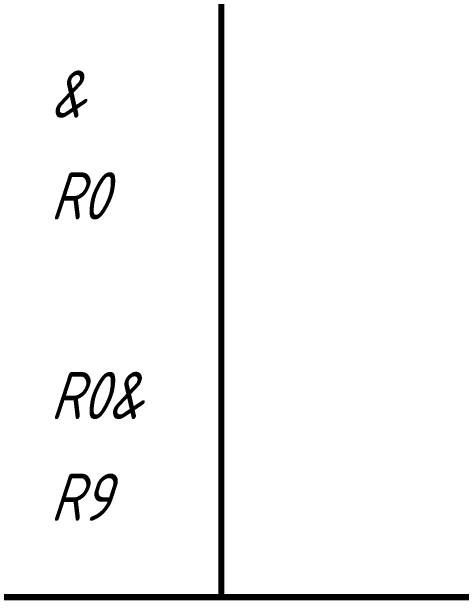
# Model space of a CAD drawing. Header units: millimetres. Extents: x 0 to 420, y 0 to 297.
# Drawn here: x 243.13 to 265.38, y 174.84 to 203.96 of the extents above; entities that cross this region are included whole.
import ezdxf

# ---------------------------------------------------------------- set-up
doc = ezdxf.new("R2010")
doc.units = ezdxf.units.MM
doc.layers.add('Sheet', color=255, linetype='Continuous')
doc.styles.add('GOST', font='', dxfattribs={"oblique": 18})
doc.styles.get('GOST').set_extended_font_data('GOST type A')

msp = doc.modelspace()

# ---------------------------------------------------------------- linework, layer by layer
at = {"layer": 'Sheet', "const_width": 0.3}
for points in [[(253.496, 219.999), (253.496, 174.991)], [(282.496, 174.991), (242.504, 174.991)]]:
    msp.add_lwpolyline(points, dxfattribs=at)

# ---------------------------------------------------------------- texts
at = {"layer": 'Sheet', "style": 'GOST', "oblique": 18}
for s, height, p in [('&', 2.336, (245.03, 198.719)), ('R0', 2.3358, (245.03, 193.688)), ('R0&', 2.3358, (245.03, 183.806)), ('R9', 2.3358, (245.03, 178.775))]:
    msp.add_text(s, height=height, dxfattribs=at).set_placement(p)

doc.saveas('drawing.dxf')
